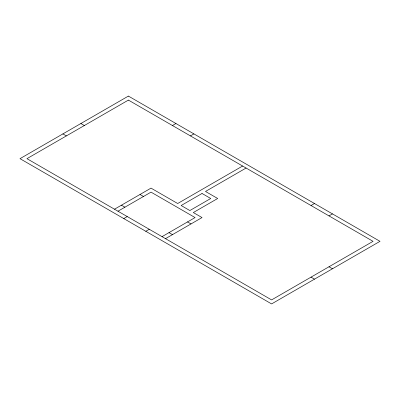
<?xml version="1.0" encoding="UTF-8"?>
<svg xmlns="http://www.w3.org/2000/svg" width="400" height="400" viewBox="0 0 400 400"><rect width="100%" height="100%" fill="white"/><g stroke="black" fill="none" stroke-linecap="round" stroke-linejoin="round"><path stroke-width="0.6" d="M172.465 125.53L175.94 123.525M190.435 135.905L193.915 133.9M114.495 209.205L151.015 188.12L177.68 203.515L242.61 166.03M117.97 211.21L151.015 192.135L195.07 217.57L162.03 236.65M123.77 218.575L127.245 216.565M246.085 168.035L205.505 191.465L217.68 198.495L193.335 212.55L202.03 217.57L165.505 238.655M145.795 231.295L149.275 229.285M311.015 205.52L314.495 203.515M328.985 215.9L332.465 213.89M80.87 123.525L84.35 125.53M328.985 266.77L332.465 268.78M62.9 133.9L66.375 135.905M311.015 277.145L314.495 279.155M140 194.48L143.48 196.485M187.535 221.92L191.015 223.93M121.45 205.19L124.93 207.195M168.985 232.635L172.465 234.64M128.405 96.08L20 158.665L271.595 303.92L380 241.335L128.405 96.08M128.405 100.095L26.955 158.665L271.595 299.905L373.045 241.335L128.405 100.095M202.03 193.475L181.16 205.52L189.855 210.545L210.725 198.495L202.03 193.475"/></g></svg>
